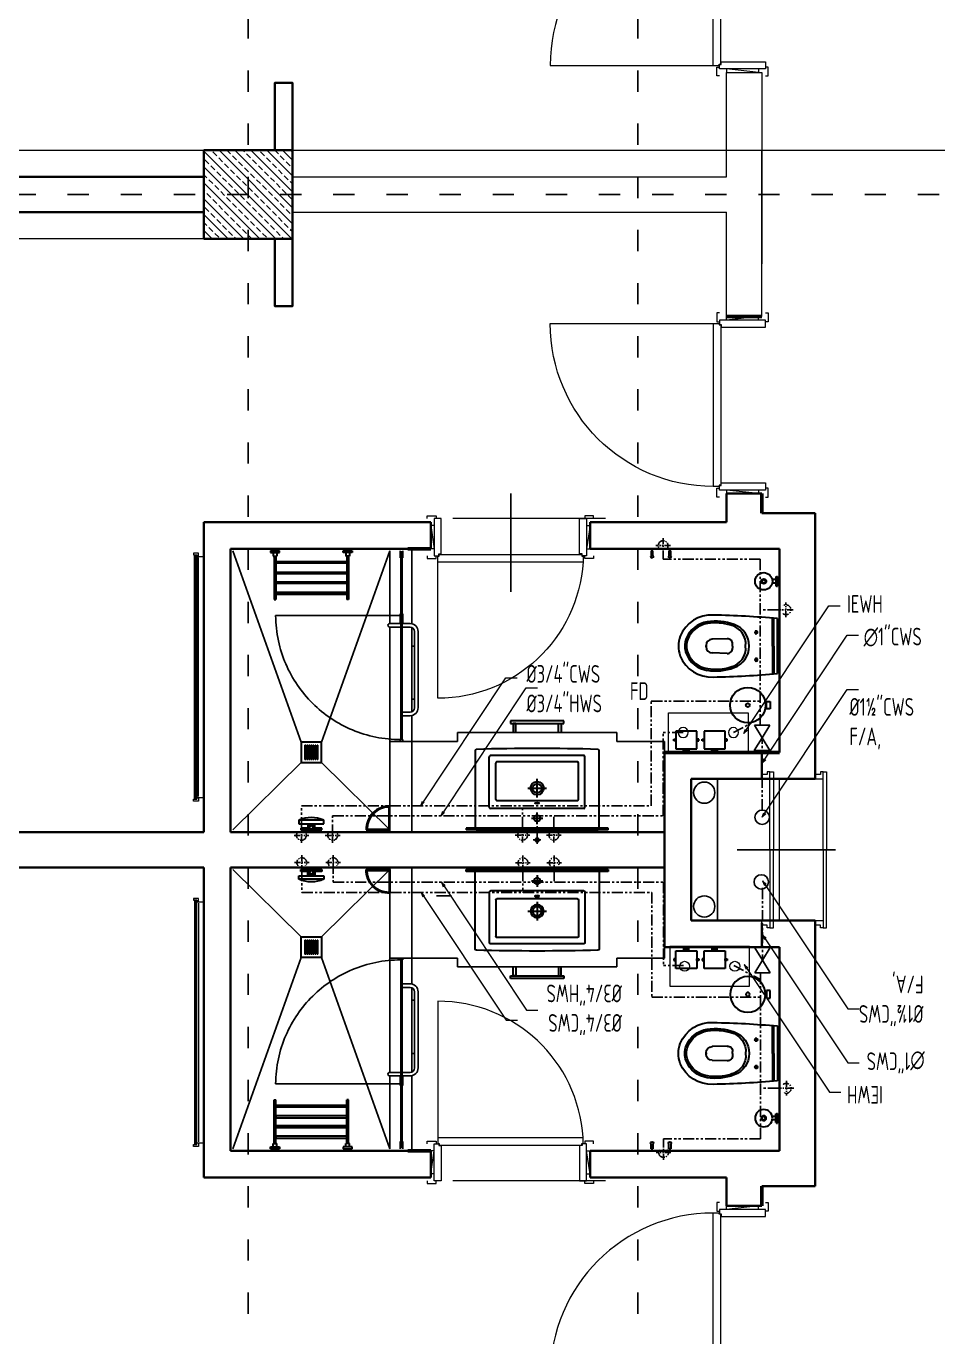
# Model space of a CAD drawing. Header units: millimetres. Extents: x 626118 to 667468, y 4481694 to 4492717.
# Drawn here: x 646469 to 646984, y 4483316 to 4484056 of the extents above; entities that cross this region are included whole.
import ezdxf

# ---------------------------------------------------------------- set-up
doc = ezdxf.new("R2010")
doc.units = ezdxf.units.MM
for name, pattern in [('ACAD_ISO03W100', [30, 12, -18]), ('CENTER2', [1.125, 0.75, -0.125, 0.125, -0.125]), ('DASHDOT', [1, 0.5, -0.25, 0, -0.25]), ('DUZ', [500, 500]), ('HIDDEN', [0.375, 0.25, -0.125]), ('HIDDEN2', [0.1875, 0.125, -0.0625]), ('PHANTOM', [2.5, 1.25, -0.25, 0.25, -0.25, 0.25, -0.25])]:
    doc.linetypes.add(name, pattern=pattern)
doc.layers.get('0').update_dxf_attribs({"color": 1, "linetype": 'DUZ'})
for name, color, linetype in [('0 MC MAHAL', 94, 'Continuous'), ('a_cam', 161, 'Continuous'), ('a_gorunus', 233, 'Continuous'), ('a_mobilya', 1, 'Continuous'), ('a_mobilya_tarama', 253, 'Continuous'), ('a_seramik', 241, 'Continuous'), ('a_seramik_tarama', 85, 'Continuous'), ('a_vitrifiye', 195, 'Continuous'), ('CWS', 2, 'DASHDOT'), ('DR-TEXT', 3, 'Continuous'), ('DR-WASTE PIPE', 5, 'CENTER2'), ('GI-PIPE', 4, 'Continuous'), ('KOLTAR_F', 145, 'Continuous'), ('pen.kap.olc', 205, 'Continuous'), ('PL-CWS', 80, 'PHANTOM'), ('PL_TEXT', 3, 'Continuous'), ('söve', 26, 'DUZ'), ('TESİSAT', 57, 'Continuous')]:
    doc.layers.add(name, color=color, linetype=linetype)
for name, color, linetype, lineweight in [('DUV', 220, 'Continuous', 50), ('DUVAR', 7, 'Continuous', 35), ('FE_MOBTEF.2', 33, 'Continuous', 18), ('iç duvar', 7, 'Continuous', 50), ('KAPEN', 151, 'Continuous', 9), ('KOLON_F', 3, 'Continuous', 35), ('sabt_tef', 181, 'Continuous', 30), ('WH', 7, 'Continuous', 5)]:
    doc.layers.add(name, color=color, linetype=linetype, lineweight=lineweight)
doc.styles.add('din.shx', font='din.shx', dxfattribs={"width": 0.7})
pattern_1 = [(135, (5151722.0106, 3823352.33), (-4.4901280605, -4.4901280605), []), (135, (5151722.0106, 3823356.8204), (-4.4901280605, -4.4901280605), [3.175, -1.5875])]
pattern_2 = [(135, (5151722.0106, 3823352.33), (-4.4901280605, -4.4901280605), []), (135, (5151722.0106, 3823356.8204), (-4.4901280605, -4.4901280605), [3.175, -1.5875])]

# ---------------------------------------------------------------- blocks, each defined once
blk = doc.blocks.new('K210')
for p, q in [((0.04, 0.985), (0.04, 0.032)), ((0.04, 0.032), (0.047, 0.032)), ((0.047, 0.032), (0.047, 0.022)), ((0.047, 0.022), (0.953, 0.022)), ((0.953, 0.032), (0.96, 0.032)), ((0.953, 0.022), (0.953, 0.032)), ((0.96, 0.032), (0.96, 0.065))]:
    blk.add_line(p, q)
for points in [[(-0.02, 0.03), (-0.02, 0.045), (0.03, 0.045), (0.03, 0.03)], [(0.04, 0.065), (0.96, 0.065)], [(1.02, 0.03), (1.02, 0.045), (0.97, 0.045), (0.97, 0.03)], [(0.02, -0.19), (0, -0.19), (0.02, -0.01), (0, -0.01)], [(0.98, -0.19), (1, -0.19), (0.98, -0.01), (1, -0.01)], [(-0.02, -0.23), (-0.02, -0.245), (0.03, -0.245), (0.03, -0.23)], [(1.02, -0.23), (1.02, -0.245), (0.97, -0.245), (0.97, -0.23)]]:
    blk.add_lwpolyline(points)
for points in [[(0.02, 0.03), (0.045, 0.03), (0.045, 0.02), (0.06, 0.02), (0.06, -0.23), (0.02, -0.23)], [(0.98, 0.03), (0.955, 0.03), (0.955, 0.02), (0.94, 0.02), (0.94, -0.23), (0.98, -0.23)]]:
    blk.add_lwpolyline(points, close=True)
blk.add_arc((0.04, 0.065), 0.92, 0, 90)
blk = doc.blocks.new('new block')
at = {"layer": 'KAPEN'}
for p, q in [((105202.0528, 48261.8596), (105202.0198, 48261.8596)), ((105202.0528, 48261.8526), (105202.0528, 48261.8596)), ((105202.0628, 48261.8526), (105202.0528, 48261.8526)), ((105202.0628, 48261.0466), (105202.0628, 48261.8526)), ((105201.2498, 48261.0396), (105202.0528, 48261.0396)), ((105202.0528, 48261.0466), (105202.0628, 48261.0466)), ((105202.0528, 48261.0396), (105202.0528, 48261.0466))]:
    blk.add_line(p, q, dxfattribs=at)
for points in [[(105202.0548, 48261.9196), (105202.0398, 48261.9196), (105202.0398, 48261.8696), (105202.0548, 48261.8696)], [(105202.2648, 48261.9196), (105202.2798, 48261.9196), (105202.2798, 48261.8696), (105202.2648, 48261.8696)], [(105202.0198, 48261.0396), (105202.0198, 48261.8596)], [(105202.2248, 48261.8796), (105202.2248, 48261.8996), (105202.0948, 48261.8796), (105202.0948, 48261.8996)], [(105202.0548, 48260.9796), (105202.0398, 48260.9796), (105202.0398, 48261.0296), (105202.0548, 48261.0296)], [(105202.2648, 48260.9796), (105202.2798, 48260.9796), (105202.2798, 48261.0296), (105202.2648, 48261.0296)], [(105202.2248, 48261.0196), (105202.2248, 48260.9996), (105202.0948, 48261.0196), (105202.0948, 48260.9996)]]:
    blk.add_lwpolyline(points, dxfattribs=at)
for points in [[(105202.0548, 48261.8796), (105202.0548, 48261.8546), (105202.0648, 48261.8546), (105202.0648, 48261.8396), (105202.2648, 48261.8396), (105202.2648, 48261.8796)], [(105202.0548, 48261.0196), (105202.0548, 48261.0446), (105202.0648, 48261.0446), (105202.0648, 48261.0596), (105202.2648, 48261.0596), (105202.2648, 48261.0196)]]:
    blk.add_lwpolyline(points, close=True, dxfattribs=at)
blk.add_arc((105202.0715, 48261.0396), 0.8216, 93.60232, 180, dxfattribs=at)
blk = doc.blocks.new('rgtkjıtdkfgölv')
at = {"layer": 'FE_MOBTEF.2'}
for p, q in [((104445.9079, 48877.9319), (104445.8879, 48877.9319)), ((104445.8879, 48877.9319), (104445.8879, 48877.9019)), ((104445.8879, 48877.9019), (104445.8979, 48877.9019)), ((104445.8979, 48877.9139), (104445.8979, 48877.9219)), ((104445.8979, 48877.9219), (104447.2779, 48877.9219)), ((104445.8979, 48877.9219), (104445.9079, 48877.9219)), ((104445.8979, 48877.9019), (104445.8979, 48877.9219)), ((104445.8979, 48877.9079), (104445.8979, 48877.9139)), ((104445.8979, 48877.9139), (104447.2779, 48877.9139)), ((104447.2779, 48877.9139), (104445.8979, 48877.9139)), ((104447.2779, 48877.9079), (104445.8979, 48877.9079)), ((104445.9076, 48877.9319), (104445.9076, 48877.9619)), ((104445.9079, 48877.9219), (104445.9079, 48877.9319)), ((104447.2612, 48877.9319), (104445.9143, 48877.9319)), ((104447.2679, 48877.9319), (104447.2679, 48877.9619)), ((104447.2679, 48877.9319), (104447.2879, 48877.9319)), ((104447.2679, 48877.9219), (104447.2679, 48877.9319)), ((104447.2779, 48877.9219), (104447.2679, 48877.9219)), ((104447.2779, 48877.9019), (104447.2779, 48877.9219)), ((104447.2779, 48877.9219), (104447.2779, 48877.9139)), ((104447.2779, 48877.9139), (104447.2779, 48877.9079)), ((104447.2879, 48877.9019), (104447.2779, 48877.9019)), ((104447.2879, 48877.9319), (104447.2879, 48877.9019))]:
    blk.add_line(p, q, dxfattribs=at)
blk = doc.blocks.new('urejjnjf')
at = {"layer": 'sabt_tef'}
for p, q in [((104450.0661, 49042.3043), (104449.7561, 49042.3043)), ((104449.9111, 49042.2843), (104449.7561, 49042.2843)), ((104449.9111, 49042.2763), (104449.7561, 49042.2763)), ((104449.9111, 49042.2843), (104450.0661, 49042.2843)), ((104449.9111, 49042.2763), (104450.0661, 49042.2763)), ((104449.8462, 49042.1843), (104449.8216, 49042.1843)), ((104449.8336, 49042.1951), (104449.8336, 49042.1843)), ((104449.8336, 49042.1734), (104449.8336, 49042.1843)), ((104449.976, 49042.1843), (104450.0006, 49042.1843)), ((104449.9886, 49042.1951), (104449.9886, 49042.1843)), ((104449.9886, 49042.1734), (104449.9886, 49042.1843)), ((104449.9111, 49042.0508), (104449.8995, 49042.0508)), ((104449.9111, 49042.0508), (104449.9227, 49042.0508)), ((104449.8695, 49042.0199), (104449.872, 49041.9351)), ((104449.9527, 49042.0199), (104449.9501, 49041.9351)), ((104449.9111, 49041.9011), (104449.907, 49041.9011)), ((104449.907, 49041.9011), (104449.9111, 49041.9011)), ((104449.9152, 49041.9011), (104449.9111, 49041.9011)), ((104449.9111, 49041.9011), (104449.9152, 49041.9011))]:
    blk.add_line(p, q, dxfattribs=at)
for centre, major_axis, start_param, end_param in [((104454.7356, 49041.8516), (3.5355, 3.5355), 2.265542, 2.338186), ((104445.0866, 49041.8516), (-3.5355, 3.5355), 3.944999, 4.017643), ((104449.8336, 49042.1843), (-0.0053, 0.0053), 3.926991, 7.068583), ((104449.8336, 49042.1843), (0.0053, 0.0053), 2.356194, 5.497787), ((104449.9886, 49042.1843), (-0.0053, 0.0053), 3.926991, 7.068583), ((104449.9886, 49042.1843), (0.0053, 0.0053), 2.356194, 5.497787), ((104449.9111, 49042.0143), (0.0919, 0.0919), 0.785398, 1.997007), ((104449.9002, 49042.0148), (-0.0778, 0.0778), -0.884575, 0.555132), ((104449.9111, 49042.0143), (-0.0919, 0.0919), 4.286178, 5.497787), ((104449.922, 49042.0148), (0.0778, 0.0778), 5.728053, 7.16776), ((104450.0702, 49041.9545), (0.2121, 0.2121), 1.997007, 2.51551), ((104450.0702, 49041.9545), (0.2051, 0.2051), 2.057267, 2.51551), ((104449.8995, 49042.0208), (0.0212, 0.0212), 0.785398, 2.385987), ((104449.9227, 49042.0208), (-0.0212, 0.0212), 3.897198, 5.497787), ((104449.7519, 49041.9545), (0.2051, 0.2051), 5.338472, 5.796715), ((104449.7519, 49041.9545), (0.2121, 0.2121), 5.338472, 5.856974), ((104449.9261, 49041.9313), (-0.1344, 0.1344), 0.731068, 1.971798), ((104449.9261, 49041.9313), (0.1089, 0.1089), 2.51551, 3.542594), ((104449.9261, 49041.9313), (-0.1018, 0.1018), 0.944713, 1.971798), ((104449.907, 49041.9361), (-0.0247, 0.0247), 0.815191, 2.356194), ((104449.9152, 49041.9361), (0.0247, 0.0247), 3.926991, 5.467994), ((104449.8961, 49041.9313), (-0.1018, 0.1018), 2.740591, 3.767676), ((104449.8961, 49041.9313), (-0.1089, 0.1089), 2.740591, 3.767676), ((104449.8961, 49041.9313), (0.1344, 0.1344), 4.311388, 5.552117), ((104449.9111, 49041.8943), (0.1061, 0.1061), 3.542594, 3.926991), ((104449.9111, 49041.8943), (0.0806, 0.0806), 3.542594, 3.926991), ((104449.9111, 49041.8943), (0.0735, 0.0735), 3.542594, 3.926991), ((104449.9111, 49041.8943), (-0.0735, 0.0735), 2.356194, 2.740591), ((104449.9111, 49041.8943), (-0.0806, 0.0806), 2.356194, 2.740591), ((104449.9111, 49041.8943), (-0.1061, 0.1061), 2.356194, 2.740591)]:
    blk.add_ellipse(centre, major_axis=major_axis, ratio=1, start_param=start_param, end_param=end_param, dxfattribs=at)
blk = doc.blocks.new('sj4rıekfsdöşlçdoeköd')
blk.add_line((104449.3382, 48901.752), (104449.3382, 48901.767))
at = {"layer": 'a_cam'}
for p, q in [((104448.3202, 48901.1255), (104448.3202, 48901.1175)), ((104448.6682, 48901.1255), (104448.3202, 48901.1255)), ((104448.6682, 48901.1175), (104448.6682, 48901.1255)), ((104448.6862, 48901.1255), (104448.6862, 48901.1175)), ((104449.3782, 48901.1255), (104448.6862, 48901.1255)), ((104449.3782, 48901.1175), (104449.3782, 48901.1255)), ((104448.3202, 48901.1175), (104448.6682, 48901.1175)), ((104448.6862, 48901.1175), (104449.3782, 48901.1175))]:
    blk.add_line(p, q, dxfattribs=at)
at = {"layer": 'a_gorunus'}
for p, q in [((104448.7245, 48901.18), (104448.3122, 48901.18)), ((104449.2209, 48901.18), (104448.7455, 48901.18)), ((104449.3882, 48901.18), (104449.242, 48901.18)), ((104448.7232, 48901.056), (104448.3122, 48901.056)), ((104449.3882, 48901.056), (104448.7432, 48901.056))]:
    blk.add_line(p, q, dxfattribs=at)
at = {"layer": 'a_mobilya'}
for p, q in [((104448.7682, 48901.2145), (104449.1982, 48901.2145)), ((104448.7232, 48901.1255), (104448.7232, 48901.1695)), ((104448.7432, 48901.1695), (104448.7432, 48901.1255)), ((104449.1982, 48901.1945), (104448.7682, 48901.1945)), ((104449.2232, 48901.1255), (104449.2232, 48901.1695)), ((104449.2432, 48901.1695), (104449.2432, 48901.1255)), ((104448.7232, 48901.0545), (104448.7232, 48901.1175)), ((104448.7432, 48901.1175), (104448.7432, 48901.0545))]:
    blk.add_line(p, q, dxfattribs=at)
for centre, major_axis, start_param, end_param in [((104448.7682, 48901.1695), (0.0318, 0.0318), 0.785398, 2.356194), ((104449.1982, 48901.1695), (-0.0318, 0.0318), 3.926991, 5.497787), ((104448.7682, 48901.1695), (0.0177, 0.0177), 0.785398, 2.356194), ((104449.1982, 48901.1695), (-0.0177, 0.0177), 3.926991, 5.497787), ((104448.7332, 48901.0545), (0.00707, 0.00707), 2.356194, 5.497787)]:
    blk.add_ellipse(centre, major_axis=major_axis, ratio=1, start_param=start_param, end_param=end_param, dxfattribs=at)
at = {"layer": 'a_mobilya_tarama', "linetype": 'HIDDEN2', "ltscale": 200}
for p, q in [((104449.3927, 48900.6695), (104448.3122, 48901.056)), ((104449.5077, 48900.6695), (104449.8882, 48901.056)), ((104449.4102, 48900.6263), (104449.4102, 48900.6213)), ((104449.4902, 48900.6263), (104449.4102, 48900.6263)), ((104449.4102, 48900.6213), (104449.4902, 48900.6213)), ((104449.4106, 48900.6496), (104449.4106, 48900.6446)), ((104449.4906, 48900.6496), (104449.4106, 48900.6496)), ((104449.4106, 48900.6446), (104449.4906, 48900.6446)), ((104449.4106, 48900.638), (104449.4106, 48900.633)), ((104449.4906, 48900.638), (104449.4106, 48900.638)), ((104449.4106, 48900.633), (104449.4906, 48900.633)), ((104449.4106, 48900.6148), (104449.4106, 48900.6098)), ((104449.4906, 48900.6148), (104449.4106, 48900.6148)), ((104449.4106, 48900.6098), (104449.4906, 48900.6098)), ((104449.4902, 48900.6213), (104449.4902, 48900.6263)), ((104449.4906, 48900.6446), (104449.4906, 48900.6496)), ((104449.4906, 48900.633), (104449.4906, 48900.638)), ((104449.4906, 48900.6098), (104449.4906, 48900.6148)), ((104449.3927, 48900.5545), (104448.3122, 48900.168)), ((104449.4102, 48900.6031), (104449.4102, 48900.5981)), ((104449.4902, 48900.6031), (104449.4102, 48900.6031)), ((104449.4102, 48900.5981), (104449.4902, 48900.5981)), ((104449.4102, 48900.5917), (104449.4102, 48900.5867)), ((104449.4902, 48900.5917), (104449.4102, 48900.5917)), ((104449.4102, 48900.5867), (104449.4902, 48900.5867)), ((104449.4102, 48900.5803), (104449.4102, 48900.5753)), ((104449.4902, 48900.5803), (104449.4102, 48900.5803)), ((104449.4102, 48900.5753), (104449.4902, 48900.5753)), ((104449.4902, 48900.5981), (104449.4902, 48900.6031)), ((104449.4902, 48900.5867), (104449.4902, 48900.5917)), ((104449.4902, 48900.5753), (104449.4902, 48900.5803)), ((104449.5077, 48900.5545), (104449.8882, 48900.168))]:
    blk.add_line(p, q, dxfattribs=at)
at = {"layer": 'a_seramik'}
for p, q in [((104449.3882, 48902.606), (104449.3882, 48902.337)), ((104449.4502, 48902.606), (104449.3882, 48902.606)), ((104449.3382, 48902.337), (104449.3382, 48901.437)), ((104449.3882, 48902.337), (104449.3382, 48902.337)), ((104449.3382, 48901.437), (104449.3882, 48901.437)), ((104449.3882, 48901.437), (104449.3882, 48901.18)), ((104449.3882, 48901.18), (104449.9002, 48901.18)), ((104449.3882, 48901.056), (104449.3882, 48901.18)), ((104449.9002, 48901.056), (104449.3882, 48901.056))]:
    blk.add_line(p, q, dxfattribs=at)
at = {"layer": 'a_seramik_tarama'}
for p, q in [((104448.8502, 48901.18), (104448.8502, 48901.1945)), ((104449.1502, 48901.18), (104449.1502, 48901.1945))]:
    blk.add_line(p, q, dxfattribs=at)
at = {"layer": 'a_vitrifiye'}
for p, q in [((104449.8882, 48901.487), (104449.8882, 48902.287)), ((104448.3522, 48901.129), (104448.3122, 48901.129)), ((104448.3152, 48901.126), (104448.3522, 48901.126)), ((104448.3522, 48901.126), (104448.3522, 48901.129)), ((104448.6682, 48901.129), (104448.6782, 48901.129)), ((104448.6682, 48901.114), (104448.6682, 48901.129)), ((104448.6782, 48901.129), (104448.6782, 48901.114)), ((104448.6812, 48901.117), (104448.6812, 48901.126)), ((104448.6812, 48901.126), (104448.7182, 48901.126)), ((104449.3782, 48901.129), (104449.3782, 48901.114)), ((104449.3782, 48901.129), (104449.3782, 48901.114)), ((104449.3882, 48901.129), (104449.3782, 48901.129)), ((104449.3882, 48901.129), (104449.3882, 48901.114)), ((104449.3882, 48901.114), (104449.3882, 48901.129)), ((104448.3122, 48901.114), (104448.3522, 48901.114)), ((104448.3522, 48901.117), (104448.3152, 48901.117)), ((104448.3522, 48901.114), (104448.3522, 48901.117)), ((104448.6782, 48901.114), (104448.6682, 48901.114)), ((104448.6782, 48901.114), (104448.7182, 48901.114)), ((104448.7182, 48901.117), (104448.6812, 48901.117)), ((104449.3782, 48901.114), (104449.3882, 48901.114))]:
    blk.add_line(p, q, dxfattribs=at)
at = {"layer": 'a_vitrifiye', "linetype": 'HIDDEN', "ltscale": 10}
for p, q in [((104448.6782, 48901.129), (104448.6782, 48900.4105)), ((104448.7182, 48901.129), (104448.6782, 48901.129))]:
    blk.add_line(p, q, dxfattribs=at)
at = {"layer": 'a_vitrifiye', "linetype": 'HIDDEN'}
for p, q in [((104448.7182, 48901.129), (104448.7182, 48901.126)), ((104448.7182, 48901.114), (104448.7182, 48901.117))]:
    blk.add_line(p, q, dxfattribs=at)
at = {"layer": 'a_vitrifiye', "linetype": 'HIDDEN', "ltscale": 10}
blk.add_ellipse((104448.6722, 48901.1165), major_axis=(-0.4992, 0.4992), ratio=1, start_param=2.364699, end_param=3.928437, dxfattribs=at)
at = {"layer": 'sabt_tef'}
for p, q in [((104448.4572, 48903.238), (104448.4572, 48903.244)), ((104448.5119, 48903.244), (104448.4572, 48903.244)), ((104448.5119, 48903.238), (104448.4572, 48903.238)), ((104448.4601, 48903.2339), (104448.4601, 48903.238)), ((104448.4601, 48903.2339), (104448.5091, 48903.2339)), ((104448.4746, 48903.2319), (104448.4746, 48903.2141)), ((104448.4946, 48903.2319), (104448.4946, 48903.2141)), ((104448.5091, 48903.2339), (104448.5091, 48903.238)), ((104448.5119, 48903.238), (104448.5119, 48903.244)), ((104449.1624, 48903.2021), (104449.2049, 48903.2021)), ((104449.1624, 48903.1813), (104449.1624, 48903.2021)), ((104449.2049, 48903.2021), (104449.2049, 48903.1813)), ((104449.2049, 48903.1813), (104449.1624, 48903.1813)), ((104449.4302, 48902.949), (104449.3302, 48902.949)), ((104449.3302, 48902.949), (104449.3302, 48902.829)), ((104449.3752, 48902.959), (104449.3752, 48902.949)), ((104449.3852, 48902.959), (104449.3752, 48902.959)), ((104449.3752, 48902.949), (104449.3852, 48902.949)), ((104449.3852, 48902.949), (104449.3852, 48902.959)), ((104449.4302, 48902.829), (104449.4302, 48902.949)), ((104449.4352, 48902.904), (104449.4452, 48902.904)), ((104449.4352, 48902.874), (104449.4352, 48902.904)), ((104449.4452, 48902.904), (104449.4452, 48902.874)), ((104449.3302, 48902.829), (104449.4302, 48902.829)), ((104449.3752, 48902.829), (104449.3852, 48902.829)), ((104449.3752, 48902.819), (104449.3752, 48902.829)), ((104449.3852, 48902.829), (104449.3852, 48902.819)), ((104449.4302, 48902.8915), (104449.4352, 48902.8915)), ((104449.4352, 48902.8865), (104449.4302, 48902.8865)), ((104449.4352, 48902.8915), (104449.4352, 48902.8865)), ((104449.4452, 48902.874), (104449.4352, 48902.874)), ((104449.4302, 48902.789), (104449.3302, 48902.789)), ((104449.3302, 48902.789), (104449.3302, 48902.669)), ((104449.3852, 48902.819), (104449.3752, 48902.819)), ((104449.3752, 48902.799), (104449.3752, 48902.789)), ((104449.3852, 48902.799), (104449.3752, 48902.799)), ((104449.3752, 48902.789), (104449.3852, 48902.789)), ((104449.3852, 48902.789), (104449.3852, 48902.799)), ((104449.4302, 48902.669), (104449.4302, 48902.789)), ((104449.4302, 48902.7315), (104449.4352, 48902.7315)), ((104449.4352, 48902.7265), (104449.4302, 48902.7265)), ((104449.4352, 48902.744), (104449.4452, 48902.744)), ((104449.4352, 48902.714), (104449.4352, 48902.744)), ((104449.4352, 48902.7315), (104449.4352, 48902.7265)), ((104449.4452, 48902.714), (104449.4352, 48902.714)), ((104449.4452, 48902.744), (104449.4452, 48902.714)), ((104448.3122, 48902.641), (104448.3122, 48902.631)), ((104448.3422, 48902.641), (104448.3122, 48902.641)), ((104448.3122, 48902.631), (104448.3422, 48902.631)), ((104448.3422, 48902.641), (104448.3422, 48902.645)), ((104448.3422, 48902.627), (104448.3422, 48902.631)), ((104449.3302, 48902.669), (104449.4302, 48902.669)), ((104449.3752, 48902.669), (104449.3852, 48902.669)), ((104449.3752, 48902.659), (104449.3752, 48902.669)), ((104449.3852, 48902.659), (104449.3752, 48902.659)), ((104449.3852, 48902.669), (104449.3852, 48902.659)), ((104448.3122, 48902.541), (104448.3122, 48902.531)), ((104448.3422, 48902.541), (104448.3122, 48902.541)), ((104448.3122, 48902.531), (104448.3422, 48902.531)), ((104448.3422, 48902.541), (104448.3422, 48902.545)), ((104448.3422, 48902.527), (104448.3422, 48902.531)), ((104449.8812, 48902.237), (104449.4402, 48902.237)), ((104449.8782, 48902.287), (104449.8782, 48901.487)), ((104449.8882, 48902.287), (104449.8782, 48902.287)), ((104449.8882, 48901.544), (104449.8882, 48902.23)), ((104449.4682, 48902.15), (104449.4682, 48901.624)), ((104449.7612, 48902.157), (104449.4752, 48902.157)), ((104449.5042, 48902.114), (104449.5042, 48901.66)), ((104449.7162, 48902.121), (104449.5112, 48902.121)), ((104449.7232, 48902.114), (104449.7232, 48901.66)), ((104449.7682, 48902.15), (104449.7682, 48901.624)), ((104449.2732, 48902.037), (104449.2732, 48901.737)), ((104449.2882, 48902.037), (104449.2732, 48902.037)), ((104449.2882, 48901.737), (104449.2882, 48902.037)), ((104449.2882, 48902.007), (104449.2882, 48902.022)), ((104449.2882, 48902.022), (104449.3382, 48902.022)), ((104449.3382, 48902.007), (104449.2882, 48902.007)), ((104449.6532, 48901.8345), (104449.6532, 48901.9395)), ((104449.7057, 48901.887), (104449.6007, 48901.887)), ((104449.8558, 48901.887), (104449.7906, 48901.887)), ((104449.8232, 48901.9196), (104449.8232, 48901.8544)), ((104449.2732, 48901.737), (104449.2882, 48901.737)), ((104449.2882, 48901.767), (104449.2882, 48901.752)), ((104449.3382, 48901.767), (104449.2882, 48901.767)), ((104449.2882, 48901.752), (104449.3382, 48901.752)), ((104449.7162, 48901.653), (104449.5112, 48901.653)), ((104449.7612, 48901.617), (104449.4752, 48901.617)), ((104449.4402, 48901.537), (104449.8812, 48901.537)), ((104449.8782, 48901.487), (104449.8882, 48901.487)), ((104449.8882, 48901.056), (104449.7542, 48901.056)), ((104449.8832, 48901.051), (104449.7591, 48901.051)), ((104449.8832, 48900.9269), (104449.8832, 48901.051)), ((104449.8882, 48900.922), (104449.8882, 48901.056)), ((104448.3122, 48900.792), (104448.3122, 48900.842)), ((104448.3122, 48900.842), (104448.3222, 48900.842)), ((104448.3222, 48900.842), (104448.3222, 48900.792)), ((104448.3222, 48900.792), (104448.3122, 48900.792)), ((104448.3222, 48900.827), (104448.3422, 48900.827)), ((104448.3222, 48900.807), (104448.3422, 48900.807)), ((104448.3422, 48900.827), (104448.3422, 48900.807)), ((104448.3422, 48900.822), (104448.5872, 48900.822)), ((104448.3422, 48900.812), (104448.5872, 48900.812)), ((104448.3722, 48900.812), (104448.3822, 48900.812)), ((104448.3722, 48900.412), (104448.3722, 48900.812)), ((104448.3822, 48900.812), (104448.3822, 48900.412)), ((104448.4322, 48900.812), (104448.4422, 48900.812)), ((104448.4322, 48900.412), (104448.4322, 48900.812)), ((104448.4422, 48900.812), (104448.4422, 48900.412)), ((104448.4872, 48900.812), (104448.4972, 48900.812)), ((104448.4872, 48900.412), (104448.4872, 48900.812)), ((104448.4972, 48900.812), (104448.4972, 48900.412)), ((104448.5572, 48900.812), (104448.5472, 48900.812)), ((104448.5472, 48900.812), (104448.5472, 48900.412)), ((104448.5572, 48900.412), (104448.5572, 48900.812)), ((104448.5872, 48900.822), (104448.5872, 48900.812)), ((104449.8532, 48900.682), (104449.8332, 48900.682)), ((104449.8332, 48900.682), (104449.8332, 48900.542)), ((104449.8532, 48900.682), (104449.8332, 48900.682)), ((104449.8532, 48900.617), (104449.8532, 48900.682)), ((104449.8532, 48900.542), (104449.8532, 48900.682)), ((104449.3927, 48900.6695), (104449.3927, 48900.5545)), ((104449.5077, 48900.6695), (104449.3927, 48900.6695)), ((104449.5077, 48900.5545), (104449.5077, 48900.6695)), ((104449.8646, 48900.617), (104449.8532, 48900.617)), ((104449.8646, 48900.617), (104449.8532, 48900.617)), ((104449.8532, 48900.542), (104449.8532, 48900.607)), ((104449.8532, 48900.607), (104449.8646, 48900.607)), ((104449.8532, 48900.607), (104449.8646, 48900.607)), ((104449.8582, 48900.632), (104449.8582, 48900.617)), ((104449.8782, 48900.632), (104449.8582, 48900.632)), ((104449.8582, 48900.607), (104449.8582, 48900.592)), ((104449.8882, 48900.624), (104449.8632, 48900.624)), ((104449.8632, 48900.624), (104449.8632, 48900.622)), ((104449.8632, 48900.622), (104449.8632, 48900.624)), ((104449.8632, 48900.624), (104449.8882, 48900.624)), ((104449.8632, 48900.622), (104449.8732, 48900.622)), ((104449.8832, 48900.622), (104449.8632, 48900.622)), ((104449.8782, 48900.672), (104449.8782, 48900.624)), ((104449.8882, 48900.672), (104449.8782, 48900.672)), ((104449.8782, 48900.624), (104449.8782, 48900.632)), ((104449.8832, 48900.602), (104449.8832, 48900.622)), ((104449.8882, 48900.552), (104449.8882, 48900.672)), ((104449.8882, 48900.6), (104449.8882, 48900.624)), ((104449.8882, 48900.624), (104449.8882, 48900.6)), ((104449.3927, 48900.5545), (104449.5077, 48900.5545)), ((104449.8332, 48900.542), (104449.8532, 48900.542)), ((104449.8332, 48900.542), (104449.8532, 48900.542)), ((104449.8582, 48900.592), (104449.8782, 48900.592)), ((104449.8732, 48900.602), (104449.8632, 48900.602)), ((104449.8632, 48900.602), (104449.8632, 48900.6)), ((104449.8632, 48900.6), (104449.8632, 48900.602)), ((104449.8632, 48900.602), (104449.8832, 48900.602)), ((104449.8632, 48900.6), (104449.8882, 48900.6)), ((104449.8882, 48900.6), (104449.8632, 48900.6)), ((104449.8782, 48900.592), (104449.8782, 48900.6)), ((104449.8782, 48900.6), (104449.8782, 48900.552)), ((104449.8782, 48900.552), (104449.8882, 48900.552)), ((104448.3122, 48900.432), (104448.3122, 48900.382)), ((104448.3222, 48900.432), (104448.3122, 48900.432)), ((104448.3222, 48900.382), (104448.3222, 48900.432)), ((104448.3222, 48900.417), (104448.3422, 48900.417)), ((104448.3222, 48900.397), (104448.3422, 48900.397)), ((104448.3422, 48900.397), (104448.3422, 48900.417)), ((104448.3422, 48900.412), (104448.5872, 48900.412)), ((104448.3422, 48900.402), (104448.5872, 48900.402)), ((104448.3822, 48900.412), (104448.3722, 48900.412)), ((104448.4422, 48900.412), (104448.4322, 48900.412)), ((104448.4972, 48900.412), (104448.4872, 48900.412)), ((104448.5472, 48900.412), (104448.5572, 48900.412)), ((104448.5872, 48900.402), (104448.5872, 48900.412)), ((104448.3122, 48900.382), (104448.3222, 48900.382))]:
    blk.add_line(p, q, dxfattribs=at)
for centre, major_axis, ratio, start_param, end_param in [((104448.4846, 48903.1662), (0.0346, 0.0346), 1, 0.785398, 7.068583), ((104448.4846, 48903.1662), (0.0099, 0.0099), 1, 0.785398, 7.068583), ((104448.4846, 48903.1662), (-0.00707, 0.00707), 1, -0.785398, 5.497787), ((104449.1836, 48903.0762), (-0.0708, 0.0708), 1, -0.785398, 5.497787), ((104449.1836, 48903.0762), (0.00765, 0.00765), 1, 0.785398, 7.068583), ((104448.3422, 48902.636), (0.00636, 0.00636), 1, 3.926991, 7.068583), ((104448.3422, 48902.536), (0.00636, 0.00636), 1, 3.926991, 7.068583), ((104449.4402, 48902.23), (-0.00495, 0.00495), 1, -0.785398, 0.751244), ((104449.8812, 48902.23), (-0.00495, 0.00495), 1, 3.926991, 5.497787), ((104461.1928, 48901.887), (8.3188, 8.3188), 1, 2.327015, 2.385374), ((104449.4752, 48902.15), (-0.00495, 0.00495), 1, -0.785398, 0.785398), ((104449.5112, 48902.114), (-0.00495, 0.00495), 1, -0.785398, 0.785398), ((104449.7162, 48902.114), (-0.00495, 0.00495), 1, 3.926991, 5.497787), ((104449.7612, 48902.15), (-0.00495, 0.00495), 1, 3.926991, 5.497787), ((104449.6532, 48901.887), (0.0265, 0.0265), 1, 3.926991, 10.210176), ((104449.6532, 48901.887), (0.0184, 0.0184), 1, 3.926991, 10.210176), ((104449.7372, 48901.887), (0, 0.0123), 0.321168, 0, 6.283185), ((104449.8232, 48901.887), (0.0124, 0.0124), 1, 3.926991, 10.210176), ((104449.5112, 48901.66), (0.00495, 0.00495), 1, 2.356194, 3.926991), ((104449.7162, 48901.66), (0.00495, 0.00495), 1, 3.926991, 5.497787), ((104449.4752, 48901.624), (0.00495, 0.00495), 1, 2.356194, 3.926991), ((104449.7612, 48901.624), (0.00495, 0.00495), 1, 3.926991, 5.497787), ((104449.4402, 48901.544), (-0.00495, 0.00495), 1, 0.819553, 2.356194), ((104449.8812, 48901.544), (0.00495, 0.00495), 1, 3.926991, 5.497787), ((104449.8838, 48901.0516), (-0.0917, 0.0917), 1, 0.751374, 2.390218), ((104449.8838, 48901.0516), (-0.0882, 0.0882), 1, 0.790124, 2.351469), ((104449.9891, 48900.612), (0.1208, 0.1208), 1, 1.934008, 2.778381), ((104449.9891, 48900.612), (0.1208, 0.1208), 1, 1.934008, 2.778381), ((104449.8732, 48900.612), (0.00707, 0.00707), 1, 0.785398, 7.068583), ((104449.8732, 48900.612), (-0.00707, 0.00707), 1, -0.785398, 0.261799), ((104449.8732, 48900.612), (0.00707, 0.00707), 1, 2.879793, 3.926991)]:
    blk.add_ellipse(centre, major_axis=major_axis, ratio=ratio, start_param=start_param, end_param=end_param, dxfattribs=at)
at = {"layer": '0 MC MAHAL'}
blk.add_blockref('urejjnjf', (-1.0609, -139.0602), dxfattribs=at)
blk = doc.blocks.new('WH')
blk.add_lwpolyline([(-11.63, -8.07), (4.63, -8.07), (4.63, 0), (-11.63, 0)], close=True)
for centre in [(-8.63, -4.03), (1.63, -4.03)]:
    blk.add_circle(centre, 1.02)
blk = doc.blocks.new('GATE')
at = {"layer": 'GI-PIPE', "color": 1, "linetype": 'Continuous'}
for points in [[(-0.02, 6.63), (-4.08, 13.26)], [(3.98, 13.26), (-4.08, 13.26)], [(-0.02, 6.63), (3.98, 13.26)], [(-0.02, 6.63), (-4.02, 0)], [(-4.02, 0), (4.04, 0)], [(-0.02, 6.63), (4.04, 0)]]:
    blk.add_lwpolyline(points, dxfattribs=at)
blk = doc.blocks.new('DN PIPE')
at = {"color": 1}
for p, q in [((1.5, 0), (-1.5, 0)), ((0, -1.5, 0), (0, 1.5, 0))]:
    blk.add_line(p, q, dxfattribs=at)
blk.add_arc((0, 0, 0), 1, 230.6789, 129.3211, dxfattribs=at)
blk = doc.blocks.new('A$C9070866a')
at = {"layer": 'iç duvar', "color": 1, "linetype": 'Continuous', "lineweight": 5}
for p, q in [((54.47, 72.22, 0), (6.4, 0)), ((54.47, 72.22, 0), (52.47, 70.27)), ((54.47, 72.22, 0), (53.45, 69.62)), ((6.4, 0), (0, 0))]:
    blk.add_line(p, q, dxfattribs=at)
blk = doc.blocks.new('A$Caae8b343')
at = {"layer": 'PL-CWS', "ltscale": 5}
for p, q in [((256.07, 160.21, 0), (256.07, 163.68, 0)), ((310.78, 160.21), (256.07, 160.21)), ((310.78, 160.21), (310.77, 66.42, 0.56)), ((321.23, 131.58, 0), (310.78, 131.58, 0)), ((249.34, 20.95, 0), (249.34, 80.04, 0)), ((249.34, 80.04, 0), (311.23, 80.04, 0)), ((295.71, 62.25), (310.78, 70.17)), ((311.93, 18.46, 0), (311.93, 58.02, 0)), ((51.79, 8.3, 0), (51.79, 20.95, 0)), ((51.79, 20.95, 0), (249.34, 20.95, 0)), ((176.67, 8.4, 0), (176.67, 20.95, 0))]:
    blk.add_line(p, q, dxfattribs=at)
at = {"layer": 'PL-CWS', "color": 1, "ltscale": 5}
for p, q in [((255.99, 15.21, 0), (255.99, 62.25, 0)), ((267.36, 62.25), (255.99, 62.25)), ((69.46, 4.15, 0), (69.46, 15.21, 0)), ((69.46, 15.21, 0), (255.99, 15.21, 0)), ((194.34, 8.4, 0), (194.34, 15.21, 0))]:
    blk.add_line(p, q, dxfattribs=at)
at = {"layer": 'PL-CWS', "linetype": 'Continuous', "ltscale": 3}
blk.add_circle((311.93, 14.4, 0), 4.07, dxfattribs=at)
at = {"layer": 'CWS', "color": 1, "linetype": 'ByBlock', "ltscale": 3, "xscale": 1.075385678613699, "yscale": 1.075385678613699, "zscale": 1.075385678613699, "rotation": 359.7184051430769}
blk.add_blockref('GATE', (311.84, 52.16, 0.56), dxfattribs=at)
at = {"layer": 'iç duvar', "color": 1, "linetype": 'Continuous', "lineweight": 5, "rotation": 180}
for p in [(356.06, 133.85), (366.4, 117.16, 0), (173.62, 93.17, 0), (185.16, 87.44, 0), (366.4, 86.62, 0)]:
    blk.add_blockref('A$C9070866a', p, dxfattribs=at)
at = {"layer": 'PL-CWS', "color": 1, "linetype": 'ByBlock', "xscale": 2.765509595867254, "yscale": 2.765509595867254, "zscale": 2.765509595867254}
for p, rotation in [((256.07, 167.83, 0), 90), ((51.79, 4.15, 0), 270), ((69.46, 4.15, 0), 270), ((176.67, 4.25, 0), 270), ((194.34, 4.25, 0), 270)]:
    blk.add_blockref('DN PIPE', p, dxfattribs=dict(at, rotation=rotation))
blk.add_blockref('DN PIPE', (325.38, 131.58, 0), dxfattribs=at)
at = {"layer": 'WH', "xscale": -2.765509595867254, "yscale": 2.765509595867254, "zscale": 2.765509595867254, "rotation": 180}
blk.add_blockref('WH', (291.21, 51.1, 0), dxfattribs=at)
at = {"layer": 'PL_TEXT', "insert": (380, 139.84, 12.16), "char_height": 10, "width": 380, "attachment_point": 3, "line_spacing_factor": 1.26, "style": 'din.shx'}
blk.add_mtext('IEWH', dxfattribs=at)
at = {"layer": 'PL_TEXT', "char_height": 10, "width": 110.1758, "attachment_point": 7, "style": 'din.shx'}
for s, insert in [('∅1"CWS', (369.24, 110.78)), ('%%C3/4"CWS\\P%%C3/4"HWS', (178.88, 73.69)), ('%%C1½"CWS \\PF/A, ', (361.21, 52.73))]:
    blk.add_mtext(s, dxfattribs=dict(at, insert=insert))
blk = doc.blocks.new('A$C30d42b69')
at = {"layer": 'PL-CWS', "ltscale": 5}
for p, q in [((163.68, 687.89, 0), (151.03, 687.89, 0)), ((151.03, 687.89, 0), (151.03, 490.34, 0)), ((163.58, 563.01, 0), (151.03, 563.01, 0)), ((151.03, 490.34, 0), (91.93, 490.34, 0)), ((91.93, 490.34, 0), (91.93, 428.45, 0)), ((11.77, 483.62, 0), (8.3, 483.61, 0)), ((11.77, 428.9), (11.77, 483.62)), ((109.72, 443.98), (101.81, 428.9)), ((11.77, 428.9), (105.55, 428.92, 0.56)), ((40.4, 418.45, 0), (40.4, 428.9, 0)), ((153.51, 427.75, 0), (113.95, 427.75, 0))]:
    blk.add_line(p, q, dxfattribs=at)
at = {"layer": 'PL-CWS', "color": 1, "ltscale": 5}
for p, q in [((167.83, 670.22, 0), (156.76, 670.22, 0)), ((156.76, 670.22, 0), (156.76, 483.69, 0)), ((163.58, 545.34, 0), (156.76, 545.34, 0)), ((156.76, 483.69, 0), (109.72, 483.69, 0)), ((109.72, 472.32), (109.72, 483.69))]:
    blk.add_line(p, q, dxfattribs=at)
at = {"layer": 'PL-CWS', "linetype": 'Continuous', "ltscale": 3}
blk.add_circle((156.95, 428.48, 0), 4.07, dxfattribs=at)
at = {"layer": 'söve'}
blk.add_line((149.14, 611.87), (149.14, 603.29), dxfattribs=at)
at = {"layer": 'CWS', "color": 1, "linetype": 'ByBlock', "ltscale": 3, "xscale": -1.075385678613699, "yscale": 1.075385678613699, "zscale": 1.075385678613699, "rotation": 90.28159485692315}
blk.add_blockref('GATE', (119.82, 427.84, 0.56), dxfattribs=at)
at = {"layer": 'iç duvar', "color": 1, "linetype": 'Continuous', "lineweight": 5, "xscale": -1, "rotation": 270}
for p in [(78.8, 566.06, 0), (84.54, 554.52, 0), (38.12, 383.62), (54.81, 373.28, 0), (85.35, 373.28, 0)]:
    blk.add_blockref('A$C9070866a', p, dxfattribs=at)
at = {"layer": 'PL-CWS', "color": 1, "linetype": 'ByBlock', "xscale": -2.765509595867254, "yscale": 2.765509595867254, "zscale": 2.765509595867254}
for p, rotation in [((167.83, 687.89, 0), 180), ((167.83, 670.22, 0), 180), ((167.72, 563.01, 0), 180), ((167.72, 545.34, 0), 180), ((40.4, 414.3, 0), 90)]:
    blk.add_blockref('DN PIPE', p, dxfattribs=dict(at, rotation=rotation))
blk.add_blockref('DN PIPE', (4.15, 483.61, 0), dxfattribs=at)
at = {"layer": 'WH', "xscale": 2.765509595867254, "yscale": 2.765509595867254, "zscale": 2.765509595867254, "rotation": 270}
blk.add_blockref('WH', (120.42, 447.85, 0), dxfattribs=at)
at = {"layer": 'PL_TEXT', "char_height": 10, "width": 110.1758, "attachment_point": 7, "rotation": 90, "style": 'din.shx'}
for s, insert in [('%%C3/4"CWS\\P%%C3/4"HWS', (99, 507.14)), ('%%C1½"CWS \\PF/A, ', (106.4, 336.89)), ('∅1"CWS', (61.36, 336.2))]:
    blk.add_mtext(s, dxfattribs=dict(at, insert=insert))
at = {"layer": 'PL_TEXT', "insert": (31.79, 380, 12.16), "char_height": 10, "width": 380, "attachment_point": 3, "rotation": 90, "line_spacing_factor": 1.26, "style": 'din.shx'}
blk.add_mtext('IEWH', dxfattribs=at)
blk = doc.blocks.new('A$C499f437f')
at = {"layer": 'iç duvar', "color": 1, "linetype": 'Continuous', "lineweight": 5, "rotation": 90}
blk.add_blockref('A$C30d42b69', (692.04, 0), dxfattribs=at)

msp = doc.modelspace()

# ---------------------------------------------------------------- hatches: boundary and pattern name
at = {"layer": 'KOLTAR_F'}
h = msp.add_hatch(dxfattribs=at)
h.set_pattern_fill('ANSI33', color=256, angle=90, style=0)
h.set_pattern_definition(pattern_1)
h.paths.add_polyline_path([(646569.54, 4483935.81), (646569.54, 4483985.81), (646619.54, 4483985.81), (646619.54, 4483935.81)])
h = msp.add_hatch(dxfattribs=at)
h.set_pattern_fill('ANSI33', color=256, angle=90, style=0)
h.set_pattern_definition(pattern_2)
h.paths.add_polyline_path([(646569.54, 4483935.81), (646569.54, 4483985.81), (646619.54, 4483985.81), (646619.54, 4483935.81)])
h = msp.add_hatch(dxfattribs=at)
h.set_pattern_fill('ANSI33', color=256, angle=90, style=0)
h.set_pattern_definition(pattern_1)
h.paths.add_polyline_path([(646569.54, 4483935.81), (646569.54, 4483985.81), (646619.54, 4483985.81), (646619.54, 4483935.81)])
h = msp.add_hatch(dxfattribs=at)
h.set_pattern_fill('ANSI33', color=256, angle=90, style=0)
h.set_pattern_definition(pattern_2)
h.paths.add_polyline_path([(646569.54, 4483935.81), (646569.54, 4483985.81), (646619.54, 4483985.81), (646619.54, 4483935.81)])

# ---------------------------------------------------------------- linework, layer by layer
at = {"color": 232, "linetype": 'ACAD_ISO03W100'}
for p, q in [((646594.54, 4485860.81), (646594.54, 4482730.81)), ((646814.54, 4485860.81), (646814.54, 4482730.81)), ((649894.54, 4483960.81), (645954.54, 4483960.81))]:
    msp.add_line(p, q, dxfattribs=at)
at = {"layer": 'DR-WASTE PIPE', "ltscale": 12}
msp.add_line((646757.66, 4483595.21, 0), (646757.66, 4483606.71, 0), dxfattribs=at)
at = {"layer": 'DR-WASTE PIPE', "color": 1, "linetype": 'CENTER2'}
for p, q in [((646755.31, 4483596.35, 0), (646759.78, 4483596.35, 0)), ((646757.66, 4483598.58, 0), (646757.66, 4483594.11, 0))]:
    msp.add_line(p, q, dxfattribs=at)
at = {"layer": 'DR-WASTE PIPE', "color": 1, "linetype": 'Continuous'}
msp.add_circle((646757.66, 4483596.35, 0), 1.14, dxfattribs=at)
at = {"layer": 'DUV'}
for p, q in [((646864.54, 4483891.92), (646884.54, 4483891.92)), ((646884.54, 4483791.92), (646884.54, 4483780.81)), ((646684.54, 4483760.81), (646697.54, 4483760.81)), ((646829.54, 4483645.81), (646894.54, 4483645.81)), ((646684.54, 4483420.81), (646697.54, 4483420.81)), ((646884.54, 4483389.7), (646884.54, 4483400.81))]:
    msp.add_line(p, q, dxfattribs=at)
at = {"layer": 'DUVAR'}
for p, q in [((646099.54, 4483970.81), (646569.54, 4483970.81)), ((646099.54, 4483950.81), (646569.54, 4483950.81)), ((646864.54, 4483791.92), (646864.54, 4483775.81)), ((646864.54, 4483791.92), (646884.54, 4483791.92)), ((646884.54, 4483780.81), (646884.54, 4483791.92)), ((646884.54, 4483780.81), (646914.54, 4483780.81)), ((646914.54, 4483630.81), (646914.54, 4483780.81)), ((646569.54, 4483775.81), (646569.54, 4483600.81)), ((646569.54, 4483775.81), (646697.54, 4483775.81)), ((646697.54, 4483760.81), (646697.54, 4483775.81)), ((646787.54, 4483775.81), (646864.54, 4483775.81)), ((646787.54, 4483775.81), (646787.54, 4483760.81)), ((646584.54, 4483760.81), (646584.54, 4483600.81)), ((646584.54, 4483760.81), (646697.54, 4483760.81)), ((646787.54, 4483760.81), (646894.54, 4483760.81)), ((646894.54, 4483645.81), (646894.54, 4483760.81)), ((646829.54, 4483535.81), (646829.54, 4483645.81)), ((646829.54, 4483645.81), (646884.54, 4483645.81)), ((646829.54, 4483600.81), (646829.54, 4483645.81)), ((646829.54, 4483645.81), (646894.54, 4483645.81)), ((646884.54, 4483630.81), (646884.54, 4483645.81)), ((646844.54, 4483630.81), (646844.54, 4483550.81)), ((646844.54, 4483630.81), (646884.54, 4483630.81)), ((646844.54, 4483630.81), (646844.54, 4483550.81)), ((646844.54, 4483630.81), (646914.54, 4483630.81)), ((646069.54, 4483600.81), (646569.54, 4483600.81)), ((646584.54, 4483600.81), (646829.54, 4483600.81)), ((646069.54, 4483580.81), (646569.54, 4483580.81)), ((646569.54, 4483405.81), (646569.54, 4483580.81)), ((646584.54, 4483580.81), (646829.54, 4483580.81)), ((646584.54, 4483420.81), (646584.54, 4483580.81)), ((646829.54, 4483580.81), (646829.54, 4483535.81)), ((646844.54, 4483550.81), (646884.54, 4483550.81)), ((646844.54, 4483550.81), (646914.54, 4483550.81)), ((646884.54, 4483549.56), (646884.54, 4483535.81)), ((646914.54, 4483550.81), (646914.54, 4483400.81)), ((646829.54, 4483535.81), (646884.54, 4483535.81)), ((646829.54, 4483535.81), (646894.54, 4483535.81)), ((646894.54, 4483535.81), (646894.54, 4483420.81)), ((646584.54, 4483420.81), (646697.54, 4483420.81)), ((646697.54, 4483420.81), (646697.54, 4483405.81)), ((646787.54, 4483420.81), (646894.54, 4483420.81)), ((646787.54, 4483405.81), (646787.54, 4483420.81)), ((646569.54, 4483405.81), (646697.54, 4483405.81)), ((646787.54, 4483405.81), (646864.54, 4483405.81)), ((646864.54, 4483389.7), (646864.54, 4483405.81)), ((646884.54, 4483400.81), (646914.54, 4483400.81)), ((646884.54, 4483400.81), (646884.54, 4483389.7)), ((646864.54, 4483389.7), (646884.54, 4483389.7))]:
    msp.add_line(p, q, dxfattribs=at)
for points in [[(646619.54, 4483985.81), (646619.54, 4484023.81), (646609.54, 4484023.81), (646609.54, 4483985.81)], [(646619.54, 4483935.81), (646619.54, 4483897.81), (646609.54, 4483897.81), (646609.54, 4483935.81)]]:
    msp.add_lwpolyline(points, dxfattribs=at)
at = {"layer": 'iç duvar', "color": 7, "lineweight": 18}
for p, q in [((646864.54, 4484029.7), (646884.54, 4484029.7)), ((646864.54, 4483970.81), (646864.54, 4484029.7)), ((646884.54, 4484029.7), (646884.54, 4483921.73)), ((646884.54, 4483891.92), (646884.54, 4483985.81)), ((646619.54, 4483970.81), (646864.54, 4483970.81)), ((646619.54, 4483950.81), (646864.54, 4483950.81)), ((646864.54, 4483891.92), (646864.54, 4483950.81)), ((646859.5, 4483630.81), (646859.5, 4483550.81))]:
    msp.add_line(p, q, dxfattribs=at)
at = {"layer": 'iç duvar', "color": 252, "linetype": 'Continuous', "lineweight": 5, "true_color": 0x939598}
for p, q in [((646099.54, 4483985.81), (646569.54, 4483985.81)), ((646619.54, 4483985.81), (647089.54, 4483985.81)), ((646569.54, 4483935.81), (646099.54, 4483935.81))]:
    msp.add_line(p, q, dxfattribs=at)
at = {"layer": 'KAPEN'}
for p, q in [((646796.28, 4483777.81), (646710.08, 4483777.81)), ((646859.5, 4483550.81), (646859.5, 4483630.81)), ((646894.54, 4483550.81), (646894.54, 4483630.81)), ((646796.28, 4483403.81), (646710.08, 4483403.81))]:
    msp.add_line(p, q, dxfattribs=at)
for points in [[(646889.04, 4483630.81), (646889.04, 4483634.81), (646887.54, 4483634.81), (646887.54, 4483633.31), (646884.54, 4483633.31), (646884.54, 4483630.81), (646889.04, 4483630.81)], [(646889.04, 4483630.81), (646889.04, 4483634.81), (646887.54, 4483634.81), (646887.54, 4483633.31), (646884.54, 4483633.31), (646884.54, 4483630.81), (646889.04, 4483630.81)], [(646919.04, 4483630.81), (646919.04, 4483634.81), (646917.54, 4483634.81), (646917.54, 4483633.31), (646914.54, 4483633.31), (646914.54, 4483630.81), (646919.04, 4483630.81)], [(646919.04, 4483630.81), (646919.04, 4483634.81), (646917.54, 4483634.81), (646917.54, 4483633.31), (646914.54, 4483633.31), (646914.54, 4483630.81), (646919.04, 4483630.81)], [(646889.04, 4483550.81), (646889.04, 4483546.81), (646887.54, 4483546.81), (646887.54, 4483548.31), (646884.54, 4483548.31), (646884.54, 4483550.81), (646889.04, 4483550.81)], [(646919.04, 4483550.81), (646919.04, 4483546.81), (646917.54, 4483546.81), (646917.54, 4483548.31), (646914.54, 4483548.31), (646914.54, 4483550.81), (646919.04, 4483550.81)]]:
    msp.add_lwpolyline(points, close=True, dxfattribs=at)
for points in [[(646889.04, 4483590.81), (646889.04, 4483634.81), (646891.04, 4483634.81), (646891.04, 4483590.81)], [(646919.04, 4483590.81), (646919.04, 4483634.81), (646921.04, 4483634.81), (646921.04, 4483590.81)], [(646889.04, 4483590.81), (646889.04, 4483546.81), (646891.04, 4483546.81), (646891.04, 4483590.81)], [(646919.04, 4483590.81), (646919.04, 4483546.81), (646921.04, 4483546.81), (646921.04, 4483590.81)]]:
    msp.add_lwpolyline(points, dxfattribs=at)
at = {"layer": 'KOLON_F'}
msp.add_lwpolyline([(646569.54, 4483935.81), (646569.54, 4483985.81), (646619.54, 4483985.81), (646619.54, 4483935.81)], close=True, dxfattribs=at)
msp.add_lwpolyline([(646569.54, 4483935.81), (646569.54, 4483985.81), (646619.54, 4483985.81), (646619.54, 4483935.81)], close=True, dxfattribs=at)
msp.add_lwpolyline([(646569.54, 4483935.81), (646569.54, 4483985.81), (646619.54, 4483985.81), (646619.54, 4483935.81)], close=True, dxfattribs=at)
msp.add_lwpolyline([(646569.54, 4483935.81), (646569.54, 4483985.81), (646619.54, 4483985.81), (646619.54, 4483935.81)], close=True, dxfattribs=at)
at = {"layer": 'pen.kap.olc'}
for points in [[(646742.86, 4483736.53), (646742.86, 4483791.9)], [(646870.56, 4483590.81), (646926.14, 4483590.81)]]:
    msp.add_lwpolyline(points, dxfattribs=at)
at = {"layer": 'TESİSAT', "color": 8}
for centre in [(646851.97, 4483623.05), (646851.97, 4483623.05), (646851.97, 4483558.78), (646851.97, 4483558.78)]:
    msp.add_circle(centre, 6, dxfattribs=at)

# ---------------------------------------------------------------- block references
at = {"yscale": 100, "zscale": 100, "rotation": 270}
for p, xscale in [((-4179402.42, -6036448.67), -100), ((-4179402.42, 15003630.29), 100)]:
    msp.add_blockref('new block', p, dxfattribs=dict(at, xscale=xscale))
at = {"layer": '0 MC MAHAL', "yscale": 100, "zscale": 100, "rotation": 270}
for name, p, xscale in [('rgtkjıtdkfgölv', (-4241226.65, 14928347.08), 100), ('sj4rıekfsdöşlçdoeköd', (-4243431.06, 14928590.83), 100), ('sj4rıekfsdöşlçdoeköd', (-4243431.06, -5961409.21), -100), ('rgtkjıtdkfgölv', (-4241226.65, -5961165.46), -100)]:
    msp.add_blockref(name, p, dxfattribs=dict(at, xscale=xscale))
at = {"layer": 'iç duvar', "color": 1, "linetype": 'Continuous', "lineweight": 5}
for name, p in [('A$Caae8b343', (646572.73, 4483594.74, 0)), ('A$C499f437f', (646620.59, 4483415.72))]:
    msp.add_blockref(name, p, dxfattribs=at)
at = {"layer": 'KAPEN', "yscale": 100, "zscale": 100}
for p, xscale, rotation in [((646863.54, 4484029.7), 100, 90.00000000000001), ((646863.54, 4483891.92), -100, 90), ((646863.54, 4483289.7), 100, 90.00000000000001)]:
    msp.add_blockref('K210', p, dxfattribs=dict(at, xscale=xscale, rotation=rotation))

# ---------------------------------------------------------------- texts
at = {"layer": 'DR-TEXT', "insert": (646810.03, 4483685.37, 11.08), "char_height": 10, "width": 48.765, "attachment_point": 1, "rotation": 0.02732, "style": 'din.shx'}
msp.add_mtext('FD', dxfattribs=at)

doc.saveas('drawing.dxf')
